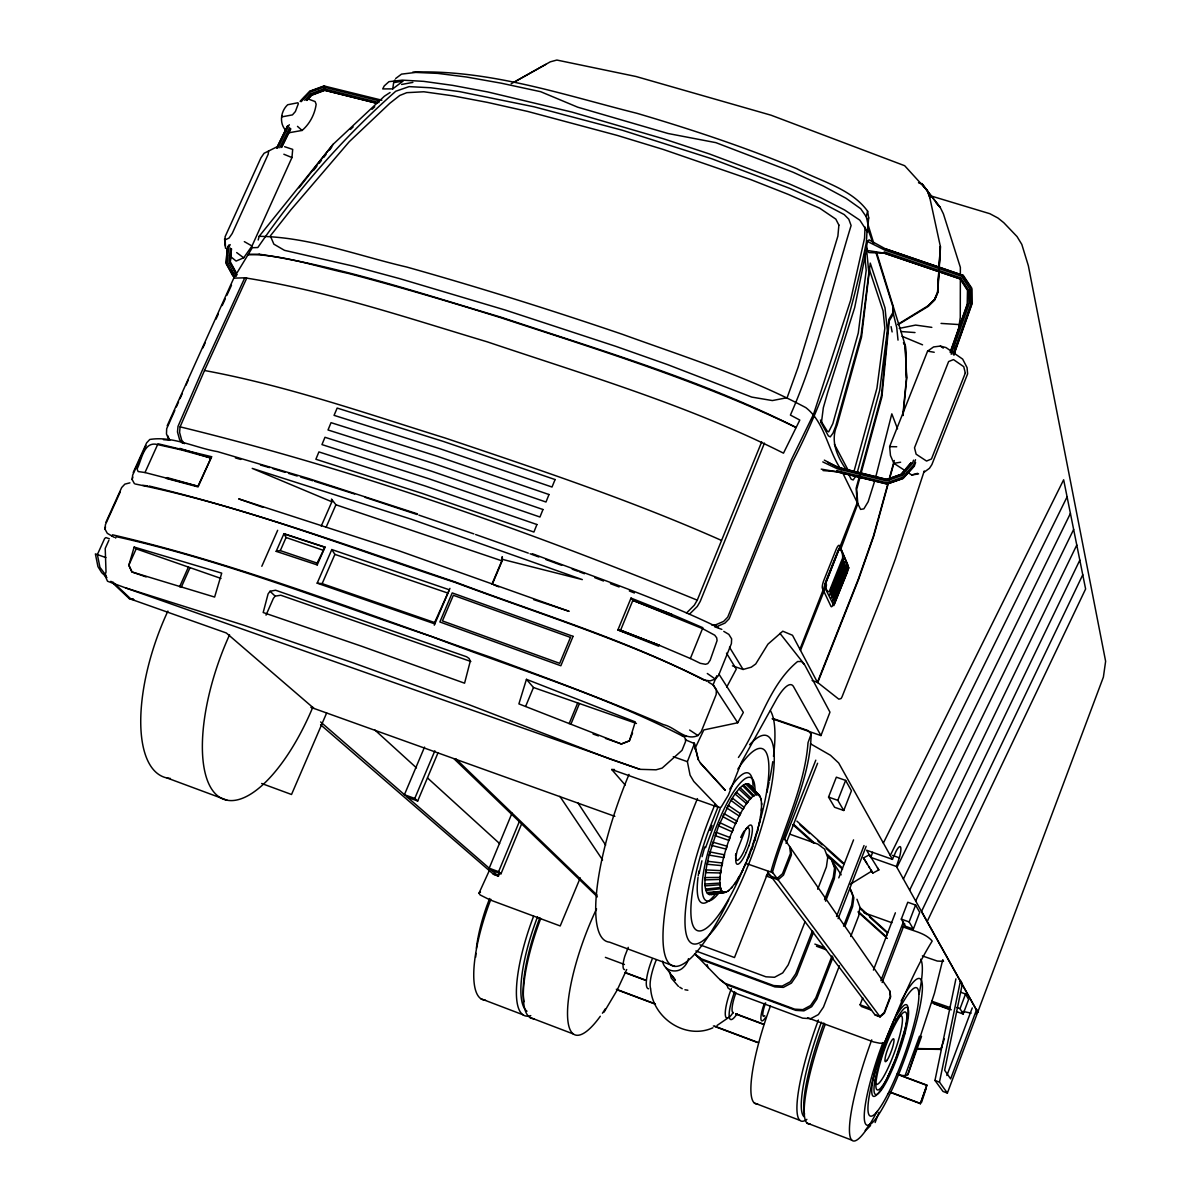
<?xml version="1.0" encoding="UTF-8"?>
<svg xmlns="http://www.w3.org/2000/svg" width="1201" height="1201" viewBox="0 0 1201 1201"><rect width="100%" height="100%" fill="white"/><g stroke="black" fill="none" stroke-linecap="round" stroke-linejoin="round"><path stroke-width="1.5" d="M960.35 278.512L960.26 317.454L958.218 331.701M960.35 274.804L960.365 267.388L943.416 213.898L940.263 207.458L921.978 184.083L918.495 182.762M968.246 294.29L968.306 290.762M492.395 583.986L502.138 560.912L502.243 556.648L502.438 559.381L491.96 584.166M392.742 88.874L393.643 82.644L403.146 81.037L392.742 88.874L382.714 88.919L384.245 85.917L388.959 81.668L402.305 80.137L423.758 81.368L452.552 85.346L487.696 91.937L571.946 112.083L663.898 138.926L709.251 153.893L789.297 183.888L820.748 197.73L844.618 209.995L859.856 220.173L867.527 231.958L868.638 217.726L867.617 211.181C851.059 188.407 820.598 181.396 796.698 168.68C744.59 147.047 690.98 129.243 636.89 113.299C563.569 94.909 489.182 69.373 412.799 72.12M865.065 227.064L864.555 238.203L850.563 300.46L813.527 414.3L791.339 459.818L727.731 617.149L723.618 621.397L715.391 624.97L711.803 625.06M738.435 757.456C759.482 726.845 768.295 685.651 797.599 661.526L801.622 661.526L804.7 664.904L829.966 712.163L820.959 735.567L772.123 718.753M761.419 810.495L761.584 808.483M230.307 248.067L229.121 261.383L236.252 273.783L230.187 262.689L231.373 249.388M685.306 739.741L694.433 743.584L687.392 761.659L690.065 775.125L693.788 781.446L718.573 807.372L721.065 807.252L728.406 795.047L741.587 762.019L776.822 698.667A52.469 12.46 -71 0 1 793.711 686.957L820.959 735.567M281.845 115.761L282.22 116.797L292.444 114.891L295.386 111.543L298.313 103.796L297.938 102.761L287.7 104.742C280.539 111.183 278.977 123.883 286.213 130.804M231.493 248.682L230.262 261.743L236.207 272.657M167.179 425.8L233.79 278.137L252.3 247.721L257.84 247.526C297.127 190.193 343.606 137.319 395.745 91.246L409.091 86.622L430.724 87.763L459.488 91.591L534.085 106.799L622.208 130.203L711.848 158.787L790.108 188.497L820.868 202.278L844.213 214.574L848.792 219.213L851.104 225.533C831.677 288.841 817.25 354.4 790.408 415.066L799.806 420.065L783.487 453.167C689.134 405.578 587.094 375.463 487.216 341.835C407.845 318.085 328.744 291.303 246.73 278.122L204.5 370.509L180.105 426.85L179.58 432.39L181.681 440.121L184.459 443.679M902.867 414.991L906.5 378.015L905.254 345.363L876.43 251.97M903.062 415.546L906.665 378.585L905.434 345.948L903.662 343.321M114.38 537.432L107.309 533.334L104.967 529.116L105.433 524.627L120.34 491.734M134.467 483.748L132.17 479.589L132.65 475.146L146.012 445.646M821.394 422.932L823.331 407.74L827.714 392.382L854.662 307.651L866.687 248.487M760.548 817.19L760.909 814.863M953.849 354.971L972.029 303.853L971.879 288.33L963.337 275.494L885.437 248.862L869.104 239.87L867.467 241.446L866.702 245.83L867.272 250.439L868.833 252.57L884.657 253.216L960.71 279.082L967.36 289.306M954.134 354.775L955.636 346.443M899.954 1075.21L905.059 1075.706L907.821 1074.715L934.483 993.152L942.77 959.734L943.521 961.37L937.29 961.04L922.368 955.921M947.379 1093.075L939.467 1082.116L960.53 980.556L962.346 983.829L944.647 1070.241L950.637 1078.873L976.653 1009.501L977.884 1011.722L947.379 1093.075L942.995 1091.439L934.978 1080.435L955.906 978.875M759.092 824.637L759.648 822.085M699.147 873.217L701.924 860.802M229.526 255.693L236.117 261.052L243.698 257.81L252 245.995L291.948 157.556L292.699 149.389L284.592 146.702M132.17 479.589L132.741 477.097M104.967 529.116L105.508 526.849M225.503 248.307L225.082 236.777L260.917 157.856L264.07 153.293L276.125 147.258M867.122 229.496L866.371 242.332C850.908 318.175 828.24 393.267 792.435 462.115L729.112 618.8L724.954 623.079L716.892 626.592L715.391 624.97M868.218 229.016L867.572 222.02L868.638 217.726M867.572 222.02L866.221 216.675L867.617 211.181M874.778 480.715L868.158 501.748L863.879 508.849L860.607 509.404L842.772 473.029M875.709 477.097L891.818 413.85L897.537 428.847M258.2 240.02L259.161 236.312L333.202 144.225L384.395 96.215L390.085 92.507M884.236 251.85L960.365 277.731L960.064 278.902L967.496 290.402L967.21 304.243L950.291 351.878M757.11 832.638L757.831 829.936M963.022 276.665L963.337 275.494L885.888 248.952M860.081 476.902L856.688 489.332L857.814 503.804L840.295 550.388M861.057 473.344L881.894 396.976L889.25 320.892L893.394 313.911L892.868 305.384M887.854 483.823L873.502 535.826L858.37 578.957L817.431 682.303L838.808 699.162L841.045 698.577L842.006 696.94L880.888 598.714L895.451 558.765L924.245 470.972M888.845 480.22L894.28 460.508M888.53 482.547L873.697 536.307L858.565 579.422L817.671 682.723M889.521 478.959L893.979 462.82M702.09 856.688L704.777 846.93M754.648 840.955L755.519 838.163M705.572 847.681L720.27 808.378M975.963 1013.809L977.719 1012.218L896.411 866.476L870.86 857.424L872.617 852.245M896.411 866.476L899.339 857.814A16.619 3.123 -70.7 0 0 895.901 851.509L892.448 859.361L866.642 850.248L870.86 857.424M747.322 863.879L772.408 872.587C784.418 827.564 810.255 780.86 811.155 734.051L808.033 730.568L773.024 718.528M764.376 1003.435L762.92 1007.609A16.904 3.543 -70 0 0 761.074 1019.889A16.904 3.543 -70 0 0 765.713 1017.202M950.321 352.554L967.751 303.508L967.976 289.426L960.365 277.731M953.789 345.092L956.897 336.34M913.556 460.163L912.295 463.691L901.786 475.566L886.638 480.925L837.277 468.78L822.775 461.905M951.192 354.28L969.387 303.102L969.447 288.405L961.461 276.23L884.747 250.063L867.467 241.446M915.507 459.728L913.631 464.997L902.567 477.262L886.773 482.787L836.752 470.567M953.024 354.235L971.159 303.237L971.069 287.955L962.692 275.314M953.999 353.755L971.489 304.574L971.399 289.306M915.597 462.505L914.351 466.033L903.062 478.448L886.999 484.048L836.737 471.798L821.229 469.126M751.781 849.347L752.772 846.57M907.821 1074.715L921.527 1036.403M811.155 734.051L808.018 742.728C804.745 786.655 783.112 828.615 771.147 870.89L772.408 872.587M882.915 1042.573L879.342 1052.391A77.93 13.031 -70.2 0 0 864.63 1121.284A77.93 13.031 -70.2 0 0 888.17 1097.699L893.109 1087.28A77.915 13.016 -70.2 0 0 922.128 992.717A77.915 13.016 -70.2 0 0 901.125 1000.943M905.059 1075.706L919.501 1036.253M748.808 845.834L746.211 852.41M746.677 860.727L751.736 847.14M854.091 471.032L876.94 388.208L884.837 328.233L883.095 310.939L868.563 267.087M857.274 472.443L879.672 390.52L887.344 330.8L885.002 307.846L870.26 263.094L861.552 336.986L837.097 425.139C830.011 441.007 837.112 456.365 846.24 469.696M956.431 1011.542L963.157 1014.004L968.622 999.472L965.544 994.008L960.455 992.161M946.868 1075.495L972.255 1007.909M926.902 1085.134L920.371 1103.659L926.902 1085.134L897.072 1073.994M916.588 1048.968L940.788 1049.419L944.406 1038.655M940.788 1049.419L942.094 1045.981M963.157 1014.004L960.034 1008.675L965.544 994.008M875.124 1122.545L878.982 1112.366M489.663 898.483L486.675 906.305A75.108 22.294 -69.4 0 0 476.377 948.22M871.506 1010.236L861.417 1006.513L860.096 1004.787L862.753 997.836M873.412 970.078L895.376 912.805M901.305 919.125L907.776 902.251L915.597 905.044L919.726 912.385L913.345 929.079L905.584 926.301L901.305 919.125L909.142 921.933L913.345 929.079M880.858 980.707L903.467 921.617M882.119 982.523L904.653 923.614M909.142 921.933L915.597 905.044M832.038 955.906L815.779 997.896L810.6 1005.507L802.868 1009.636L794.702 1009.155L725.074 983.334L718.753 978.455L696.01 955.125L702.57 960.184L774.885 986.907L783.382 987.387L791.414 983.094L796.818 975.167L813.557 932.171M843.552 926.151L851.674 905.164L852.905 896.231L849.903 888.32M833.029 957.227L816.815 999.142L811.651 1006.738L803.949 1010.852L795.783 1010.371L726.305 984.61L720 979.731M845.189 925.806L852.62 906.605L853.851 897.702L850.848 889.806M839.424 965.769L823.466 1007.099L818.361 1014.59L810.765 1018.643L802.733 1018.178L734.186 992.717L727.956 987.898L726.83 984.76M850.728 936.48L858.715 915.823L859.916 907.04L856.959 899.249M812.461 930.715L795.693 973.816L790.273 981.757L782.211 986.051L773.699 985.571L701.234 958.803L694.643 953.729M824.547 899.684L833.269 877.27L834.56 867.978L831.437 859.751L828.765 857.769M825.597 901.2L834.305 878.832L835.596 869.569L832.473 861.357L841.18 874.838M838.778 877.886L853.551 839.874M836.527 916.453L864.029 845.549M838.088 918.69L866.146 846.3M843.763 810.495L837.818 800.346L845.624 780.395L836.346 777.182L828.54 797.104L834.605 807.282L843.763 810.495L851.449 790.783L845.624 780.395M804.97 921.888L788.216 964.853L782.707 972.915L774.525 977.284L765.893 976.803L695.859 950.967M817.701 889.235L826.408 866.882L827.729 857.469L824.577 849.122L817.806 844.093L789.913 834.2M768.4 871.446L734.487 957.542L699.943 944.812M784.598 839.379L815.794 760.158M786.07 843.387L817.596 763.251M799.926 649.276L857.259 502.679L856.133 488.282L881.444 395.639L888.815 319.481L892.959 312.515L892.868 306.735L876.28 253.636M800.512 650.372L826.573 584.857M904.293 470.116L893.859 463.316L890.466 455.509L889.641 446.622L927.592 351.142L933.567 346.939L940.353 346.083L946.043 347.584L962.662 359.114L967.06 367.611L967.616 373.856L931.886 464.592L929.454 468.3L923.914 472.338M694.748 749.034L703.801 729.938L737.714 722.762L743.359 712.433L718.979 674.196M686.492 613.02L694.313 605.199L697.256 600.17L761.704 441.878M716.772 675.728L713.049 684.945L737.714 722.762M748.583 857.574L749.679 854.872M764.467 443.109L700.213 601.431L697.271 606.475L689.389 614.266M702.51 628.603L714.775 635.224L716.712 637.836L717.072 640.598L710.106 660.37L707.824 663.568L705.512 664.288L700.333 663.327L690.38 658.493L702.51 628.603L632.867 600.335L631.02 598.083L617.899 629.924L658.749 646.243M632.567 732.985L629.324 740.927L621.382 743.989L605.454 738.39M570.88 724.263L579.437 703.546M512.031 813.107L489.197 868.218L498.61 871.686L500.997 873.773L521.609 823.901M498.61 871.686L519.297 821.679M499.181 872.406L497.83 875.664L493.176 873.953M320.592 724.758L493.761 874.463L498.415 876.175L499.766 872.917M569.139 723.648L577.696 702.93M525.633 706.398L533.469 687.497L526.443 679.331L518.892 703.891L621.352 743.974L629.399 740.792L635.269 721.891L526.443 679.331M745.986 862.348L740.507 875.409A96.59 23.134 -70.4 0 1 691.971 895.255A96.455 23.104 -70.4 0 1 707.419 833.794L717.883 807.252M438.065 752.682L417.693 801.022L414.765 798.455L434.867 750.805M424.538 747.097L404.422 794.702L414.765 798.455M434.627 622.553L449.339 589.796L331.806 549.563L317.169 583.161L434.822 623.889L434.627 622.553L322.153 583.641L317.169 583.161M434.267 625.196L449.94 588.385M626.712 969.537L617.119 990.194L604.058 1012.128M326.642 712.989L291.528 794.492L261.653 783.487M317.229 564.92L324.991 547.116L283.946 533.679L276.185 551.349L317.229 564.92L317.094 563.104L280.313 550.628L286.063 537.508L283.946 533.679M322.153 583.641L334.884 554.382L331.806 549.563M321.252 526.068L331.866 501.793L331.506 499.061L335.92 504.78L502.138 560.912M326.041 527.389L335.92 504.78M317.019 563.299L324.991 547.116M266.022 615.152L273.363 598.413L275.149 596.146L280.779 595.231L470.867 661.481M261.818 566.287L277.656 530.302M174.836 410.337L166.669 428.757L166.474 434.011L168.876 439.626M176.322 406.974L178.544 401.96M180.03 398.612L182.252 393.583M185.975 385.206L188.197 380.177M179.61 586.794L188.407 567.067M181.216 587.364L190.013 567.638M158.007 443.754L211.601 456.71L198.06 486.93L166.338 478.418M115.641 538.063L116.272 536.682C223.881 560.432 327.062 601.581 431.429 636.485C515.92 668.987 603.788 695.154 684.255 736.964L685.651 739.246L685.516 741.678L682.018 750.325L662.156 768.085L656.061 769.811L639.908 769.331L610.423 759.197L468.87 704.642L353.319 662.907L243.413 625.09L125.745 587.95L107.52 581.239L104.862 575.354L106.018 572.096L105.223 548.407L108.856 540.36M134.167 547.071L221.72 573.147L214.619 597.062L132.005 571.976L128.867 565.131L134.167 547.071L136.193 548.857L128.777 565.281L131.93 571.946L146.102 576.93M157.616 444.595C143.58 440.692 141.628 460.448 137.064 469.006L138.13 471.543L144.991 472.533L157.616 444.595L179.73 449.504M105.958 522.21L121.691 487.516L124.874 484.123L129.918 482.847M133.221 472.488L146.642 442.839L149.78 439.476C172.644 435.738 195.298 447.883 217.561 451.636L307.951 478.328L417.468 513.878M745.175 865.381L746.331 862.843M202.804 348.02L205.131 342.931M215.985 319.166L218.312 314.077M222.185 305.579L225.293 298.794M226.839 295.401L231.493 285.222M580.248 877.886L560.206 925.956L489.918 899.864L480.1 894.925L478.989 893.169L489.753 869.629M628.258 947.349L624.79 956.236A16.694 4.279 -69.7 0 0 624.595 969.612M246.745 278.122L244.779 277.821L202.399 370.103L178.003 426.4L177.478 431.955L179.61 439.686L182.417 443.244M930.37 195.763L989.894 213.718L998.001 218.057L1003.781 222.695L1017.052 236.582L1021.811 244.404L1028.356 265.751L1105.626 661.286L1103.389 677.094L977.719 1012.218L927.142 921.602L1085.614 588.985L1063.651 479.769L883.351 843.057M1082.777 574.769L921.512 911.469L927.142 921.602M915.672 901.005L1079.834 560.116M393.643 82.644L394.979 79.882M909.637 890.181L1076.787 545.029M111.858 536.171L112.519 534.805C241.641 564.71 365.629 614.116 490.774 657.292C548.722 678.76 606.73 700.153 663.492 724.638C675.172 727.1 685.321 741.437 697.931 735.522L701.189 731.724L716.171 694.538L716.396 689.734L713.529 685.17L708.365 682.093M903.392 878.997L1073.649 529.461M896.952 867.422L1070.421 513.428M228.866 244.989L227.214 248.337L226.208 262.764L232.979 275.915L233.985 276.08L230.637 270.075M276.785 147.693L287.534 125.88M228.76 245.695L227.109 249.057L226.148 263.71L232.979 275.915M276.8 148.158L287.564 126.285M230.187 244.599L228.55 247.931L227.439 261.803L233.835 273.363L237.243 274.759M277.791 147.993L289.276 124.679M279.773 147.723L289.666 127.651M281.604 147.017L290.642 128.687M281.604 147.468L290.657 129.092M890.271 855.457L1067.088 496.869M741.617 872.572L742.818 870.26M726.68 687.182L736.288 669.107L726.5 653.149M738.045 878.892L739.231 876.895M856.088 475.611L853.205 479.95L851.209 479.244L848.717 474.47M734.547 884.191L735.703 882.555M865.215 1130.516L870.14 1123.716M270.045 591.267L268.078 593.94L263.184 612.525L361.591 646.228L464.577 683.189L470.297 661.075L469.066 658.448L466.573 656.752L275.584 590.231L270.045 591.267L275.149 596.146M887.149 1060.108L886.503 1060.963A12.175 2.057 -70.2 0 1 884.927 1060.243L885.227 1057.691A12.175 2.057 -70.2 0 1 887.269 1050.32L888.77 1046.371A12.175 2.057 -70.2 0 1 891.833 1040.321L892.478 1039.466A12.175 2.057 -70.2 0 1 893.934 1041.402L893.724 1042.813A12.175 2.057 -70.2 0 1 891.682 1050.154L890.196 1054.058A12.175 2.057 -70.2 0 1 887.134 1060.123M299.034 187.806L333.202 144.225M313.461 170.512L316.884 166.158M319.166 163.261L321.448 160.349M323.715 157.451L325.996 154.539M329.419 150.185L331.701 147.273M149.179 486.045C253.036 510.92 353.664 547.566 454.699 581.809C538.138 613.321 624.67 639.187 704.056 680.111L710.061 680.862L715.391 679.12L718.603 675.337L731.394 643.631L731.634 638.857L728.842 634.383L723.768 631.366M910.808 463.031L901.08 474.335L886.683 479.529L837.983 467.489L824.336 460.118M211.601 456.71L197.925 486.285L144.991 472.533M911.124 462.88L901.17 474.35L886.683 479.529M901.576 475.506L903.783 472.969M731.229 888.275L732.31 887.059M914.036 466.183L902.987 478.418L886.999 484.048L886.773 482.787M306.78 100.208L311.434 95.059L324.39 90.195L377.084 103.361M304.769 100.329L310.729 93.798L323.925 88.859L378.961 102.565M306.946 100.479L311.69 95.254L324.87 90.315L376.318 103.136M301.211 101.665L309.978 92.207L323.76 87.103L379.306 100.854M308.837 96.981L311.344 94.278M300.265 101.154L309.633 91.231L324 85.962L381.843 100.193M300.34 101.484L305.114 96.47M866.627 1129.586L870.56 1125.532M928.178 305.715L934.543 299.484L937.591 292.293L940.323 246.4L937.576 292.323L934.543 299.484L928.178 305.715L898.003 324.225M288.27 132.876L302.067 130.444C309.738 123.943 314.827 114.14 316.148 104.277L315.112 101.56L309.633 99.533M350.422 129.438L353.124 126.916M372.04 109.276L374.757 106.754M767.529 871.761L875.139 1015.055L880.138 1016.902L884.431 1013.149L890.662 996.815L889.926 991.245L783.683 837.938M728.196 891.037L729.172 890.271M395.654 78.5L401.509 74.132L415.696 72.42L437.629 73.381L466.483 77.014L501.222 83.184L540.66 91.696L577.711 107.189L668.086 133.506L715.886 142.649L792.81 172.118L823.06 185.9L846.029 198.27L860.667 208.689L866.221 216.675M478.989 893.169L480.49 892.118M716.982 1025.504L729.848 1016.677A26.482 5.84 -69.9 0 0 733.195 1012.398M850.428 884.221L871.641 871.175L869.149 867.122M897.958 324.765L928.343 306.315L934.708 300.085L937.741 292.924L940.488 247.031L929.649 197.009L927.277 190.539L904.668 165.708L771.057 115.206L636.02 76.504L556.874 60.05L550.268 61.836L516.115 81.037M511.176 83.755L545.764 64.404M864.6 859.826L863.429 857.934L869.434 854.797L878.832 869.929L872.812 873.082L871.446 870.905M224.677 240.05L229.046 238.068L232.198 233.534L268.243 154.088L268.574 150.966M316.509 92.372L325.111 89.174M309.888 91.441L324.51 86.097L324.961 87.433M712.493 894.22L711.532 894.535L726.38 892.088L708.995 894.385L724.008 892.433M907.265 472.068L911.739 474.98L917.594 473.329M732.43 665.834L743.089 669.467L751.301 667.171L755.729 663.973L767.934 644.171L782.782 631.201L792.495 635.269L817.431 682.303L812.116 680.502M712.899 1027.801C685.396 1040.216 652.548 1017.832 650.642 988.558A26.287 6.455 -69.7 0 1 656.001 960.545M276.185 551.349L280.388 550.433M899.264 328.398L915.597 325.081L931.826 327.363M401.614 84.46L412.874 82.404M893.859 463.316L900.63 462.22M911.739 474.98L918.57 473.9M259.161 236.312C309.543 237.047 357.973 255.708 406.659 267.012C479.184 287.399 551.064 310.008 622.373 334.298C684.24 356.742 747.622 376.619 805.886 407.664C825.087 422.662 827.789 450.39 841.165 469.741M233.79 278.137L244.779 277.821M625.211 785.049L611.714 769.511L614.492 769.511M916.273 1048.548L940.503 1048.998M889.641 446.622L896.727 446.757M941.044 323.414L959.284 324.585M900.795 331.521L915.012 332.557M823.015 470.552L837.232 471.738L887.194 483.943M163.441 439.671L169.851 440.227M142.814 485.339L147.588 485.865M135.488 484.048C244.824 506.342 349.506 547.866 455.389 582.53C539.624 614.041 626.457 640.749 706.939 681.132M133.836 599.584L131.164 599.254L112.819 581.975M110.867 581.284L129.228 598.578L133.236 599.059M971.129 1013.164L963.007 1011.407M867.272 250.439L884.191 253.156L960.71 279.082M684.93 989.759L687.873 990.225M927.592 351.142L934.228 352.268M204.515 370.509C286.469 385.626 365.509 413.249 444.925 437.945C538.078 469.246 631.516 500.487 721.411 540.39M180.105 426.85C356.787 469.921 529.071 531.307 697.256 600.17M714.505 626.682L721.846 629.399M681.703 735.417L686.417 736.438M886.878 479.439L838.478 467.429L827.654 462.295M502.438 559.381L582.335 579.603L411.342 519.222L252.225 468.39L331.866 501.793M324.87 90.315L323.925 88.859M179.685 449.444L210.595 457.956L179.85 448.408M235.411 457.911L240.785 459.443M260.527 465.057L269.489 467.609M167.014 477.578L197.88 486.24M272.957 468.66L285.072 472.338M288.54 473.389L297.202 476.016M300.655 477.067L312.785 480.745M314.512 481.271L354.67 494.031M283.871 533.875L324.916 547.311M365.149 497.364L417.107 514.523M533.574 599.599L569.124 611.339L397.906 550.418L238.684 498.865L263.109 507.392M949.991 1007.564L931.706 1001.184M418.849 515.094L473.87 533.89M334.884 554.382L447.267 592.874M286.063 537.508L322.769 550.118M136.178 548.842L220.999 578.447M533.469 687.497L636.47 723.452M828.54 797.104L837.818 800.346M109.381 538.784L105.898 537.568L104.652 538.513L97.371 554.592L99.938 567.307L106.273 575.804M105.898 557.579L95.374 553.886L97.942 566.602L101.68 572.637L106.934 577.576M673.266 756.705L687.392 761.659M593.099 734.036L598.428 735.913M475.626 534.52L528.29 553.121M892.523 855.397L899.339 857.814M125.745 587.95L639.908 769.331M129.228 598.578L226.313 632.972L313.971 708.425M611.714 769.511L718.573 807.372M310.864 707.329L614.852 816.35M767.244 874.433L770.351 875.559M770.862 876.205L777.092 878.441L782.497 873.743L790.483 853.431L789.642 846.525M771.868 877.541L778.083 879.778L783.487 875.094L791.444 854.812L790.603 847.921M766.148 875.994L772.363 878.216M863.909 912.685L891.893 922.743M902.386 926.511C912.19 931 924.95 932.441 932.186 941.074C912.535 972.795 899.189 1007.774 884.777 1042.033L883.335 1043.174L879.582 1043.189L873.547 1041.928L807.627 1017.817M702.87 627.718L671.779 614.357L632.867 600.335L620.602 630.225L617.899 629.924L659.319 645.312L690.41 658.523M532.358 553.736C594.78 576.975 658.148 598.383 718.168 627.462M814.863 944.091L824.456 947.589M407.379 797.254L417.693 801.022M816.5 946.238L826.063 949.721M956.627 1007.429L960.034 1008.675M931.916 1002.7L951.282 1009.771M933.973 1003.796L949.796 1009.591M530.046 553.766L538.829 556.979M545.855 559.546L561.663 565.326M572.201 569.184L577.471 571.121M860.096 1004.787L870.215 1008.51M491.599 870.32L500.997 873.773M874.808 1014.62L879.823 1016.466L884.116 1012.728L890.346 996.38L889.626 990.81M167.194 778.023L227.169 800.271M674.917 966.415L609.462 942.124A137.049 36.36 -70.3 0 1 629.039 774.39M605.379 957.362L624.445 964.463M934.978 1080.435L939.467 1082.116M625.105 972.45L646.153 980.301M735.643 1013.719L763.716 1024.213M625.631 972.915L644.922 980.121M736.093 1014.169L762.395 1023.988M900.9 1075.706L925.446 1084.878M616.323 989.264L654.95 1003.766M714.655 1026.179L758.537 1042.648M890.211 1092.069L920.071 1103.284M616.879 989.729L655.461 1004.216M713.364 1025.954L757.215 1042.408M890.542 1092.46L920.371 1103.659M579.227 571.751L584.437 573.733M594.84 577.696L603.502 580.999M610.438 583.641L619.1 586.944M480.88 998.722L522.9 1014.74M529.746 1017.352L573.312 1033.971M754.363 1102.998L799.851 1120.338M807.072 1123.085L851.824 1140.154M632.897 600.38L671.554 615.467M659.319 645.312L620.572 630.18L659.349 645.357M493.671 584.827L498.82 586.839M631.02 598.083L671.779 614.357M629.339 590.952L634.383 592.979M283.856 154.238L291.948 157.556M232.919 274.789L236.372 276.2M902.041 336.28L922.548 344.822M810.48 743.779L830.492 755.294L838.703 763.01L892.448 859.361M244.328 241.626L252 245.995M662.592 961.145C663.763 970.888 676.748 974.146 683.339 967.436A16.289 15.673 -49 0 0 688.503 958.653M679.706 987.177L682.213 988.738M689.644 730.043L697.931 735.522M940.353 346.083L943.265 348.11M707.299 673.491L715.391 679.12M236.672 252.57L243.698 257.81M320.637 721.966L498.415 876.175M297.488 126.36L302.067 130.444M793.906 824.562L814.698 843.192M827.174 854.361L842.411 868.023M792.84 824.622L813.557 843.192M828.75 856.808L842.562 869.179M796.879 821.094L844.138 863.594M799.941 824.877L809.639 833.599M817.956 841.075L822.1 844.813M826.258 848.552L842.892 863.519M858.265 911.454L886.113 936.525L887.644 932.516L860.006 907.536M858.19 912.22L887.344 938.461M859.931 908.316L866.822 914.546M869.584 917.039L886.128 931.976M374.922 730.043L416.492 767.889M427.571 777.993L499.631 843.597M678.445 986.411L671.224 978.004L669.573 971.879M878.832 869.929L877.436 867.768M454.278 759.047L597.392 896.862M455.78 758.762L597.092 895.135M863.429 857.934L867.272 864.074M936.179 202.969L940.263 207.458L921.993 184.083M700.393 762.935L725.344 790.378L700.768 763.596L698.066 759.197L694.088 742.788M921.047 1101.827L921.527 1102.428L926.361 1087.746M779.989 633.392L804.31 664.258M921.813 183.438L927.367 190.569L929.814 197.64M666.135 968.036L675.382 980.196L672.275 975.873M771.597 871.07L880.138 1016.902M903.422 342.735L905.254 345.363L906.47 377.985M559.861 796.353L602.572 859.946M964.883 279.473L966.745 282.295M577.981 802.974L605.664 845.099M867.482 228.055L872.962 243.007M864.795 860.066L869.494 867.647M820.403 420.05L827.249 431.144L828.69 431.85L832.833 423.638L858.28 333.007L866.191 270.42L864.615 253.606M729.502 647.234L743.089 669.467M870.755 869.719L872.812 873.082M869.434 854.797L870.635 856.763M820.778 422.031L828.375 435.888L830.266 436.879L832.984 433.201L835.776 425.935L861.087 335.364L868.848 272.792L866.612 249.898M834.395 444.25L847.771 469.456M167.645 435.573L169.101 439.011M893.394 313.911L896.757 327.723L898.018 340.123M868.218 225.263L873.697 243.067M707.119 964.583L707.959 967.646M694.433 743.584L698.427 759.843M761.074 798.965L761.329 800.211M891.082 326.597L892.118 331.941M224.572 238.864L225.293 246.1M761.644 803.124L761.689 804.79M895.916 1020.159A36.495 6.155 -70.2 0 1 895.391 1049.749A36.495 6.155 -70.2 0 1 875.124 1080.089M878.441 1062.119A36.495 6.155 -70.2 0 1 880.168 1056.28M880.648 1054.778A36.495 6.155 -70.2 0 1 886.098 1039.751M886.698 1038.34A36.495 6.155 -70.2 0 1 888.485 1034.166M889.085 1032.845A36.495 6.155 -70.2 0 1 893.769 1023.612M896.682 1015.19A48.701 8.197 -70.2 0 1 905.464 1027.531L895.916 1057.976L886.653 1079.354A48.701 8.197 -70.2 0 1 871.776 1092.325A48.701 8.197 -70.2 0 1 884.086 1042.708M748.793 845.894A20.747 4.879 -70.5 0 0 752.126 826.678A20.747 4.879 -70.5 0 0 744.86 831.092L737.294 850.203A20.747 4.879 -70.5 0 0 737.234 864.24A20.747 4.879 -70.5 0 0 746.211 852.425M729.773 789.027A68.967 16.634 -70.4 0 1 753.012 789.612M698.036 877.315A68.967 16.634 -70.4 0 0 713.995 895.871A68.787 16.589 -70.4 0 0 715.796 893.619M698.246 875.769A68.967 16.634 -70.4 0 1 699.012 870.89M717.943 894.16A65.485 15.718 -70.4 0 1 703.155 874.718A65.485 15.718 -70.4 0 1 732.445 793.651A65.485 15.718 -70.4 0 1 755.039 791.444M751.601 788.802A58.609 14.067 -70.4 0 0 730.914 800.391L718.633 825.868L709.115 855.067A58.609 14.067 -70.4 0 0 712.283 894.144M710.196 830.401A69.133 16.664 -70.4 0 1 712.043 825.462M740.702 837.457A17.324 4.083 -70.5 0 1 744.305 830.867M745.461 829.411A17.264 4.068 -70.5 0 1 749.379 832.263L749.154 834.41A17.324 4.083 -70.5 0 1 739.531 858.685L738.51 859.676A17.264 4.068 -70.5 0 1 735.567 857.694M735.567 855.923A17.264 4.068 -70.5 0 1 735.778 853.776M920.672 959.239A97.371 16.514 -70.2 0 1 919.095 994.143M877.135 1111.375A97.371 16.514 -70.2 0 1 868.954 1125.682M865.906 1130.261A97.371 16.514 -70.2 0 1 849.587 1125.397A97.371 16.514 -70.2 0 1 871.731 1039.856M806.877 1119.362A96.891 18.135 -70.1 0 1 818.361 1020.054M757.636 1103.974A96.47 19.531 -70 0 1 770.442 1005.988M810.09 1123.971A96.951 17.91 -70.1 0 1 825.162 1024.453M804.009 1116.69A92.057 17.144 -70.1 0 1 821.409 1022.171M804.55 1114.093A92.072 17.084 -70.1 0 1 823.886 1023.072M605.379 1008.75A94.819 24.981 -69.6 0 1 602.422 1013.239M600.305 1016.256A94.819 24.981 -69.6 0 1 567.563 1016.166A94.819 24.981 -69.6 0 1 596.567 908.902M530.767 1015.611A94.354 26.467 -69.5 0 1 533.604 916.198M534.13 1018.763A94.414 26.257 -69.5 0 1 540.615 918.81M485.489 1000.223A93.963 27.683 -69.4 0 1 490.849 899.324M526.984 1011.212A89.655 25.071 -69.5 0 1 537.553 916.798M524.056 1001.739A89.67 25.011 -69.5 0 1 539.88 917.669M475.701 957.122A75.108 22.294 -69.4 0 1 475.896 953.309M648.645 988.768A26.287 6.485 -69.7 0 1 652.173 959.134M764.767 1015.656A12.055 2.522 -70 0 1 762.815 1013.614A12.055 2.522 -70 0 1 765.653 1002.88M733.451 1012.788A19.261 4.219 -69.9 0 1 735.928 992.822M727.221 1018.163A26.482 5.84 -69.9 0 1 731.409 988.543M737.024 1013.839A26.497 5.81 -69.9 0 1 729.202 1016.571A26.497 5.81 -69.9 0 1 734.637 991.696M312.785 707.299A131.975 52.168 -69.8 0 1 216.976 795.272A131.975 52.168 -69.8 0 1 229.556 634.819M170.407 778.428A131.194 54.525 -69.8 0 1 167.9 611.069M757.411 830.011A96.59 23.134 -70.4 0 0 747.187 756.81A96.455 23.104 -70.4 0 0 737.864 769.045M756.885 831.708A96.59 23.134 -70.4 0 1 752.366 845.444M770.442 710.767A137.905 33.523 -70.4 0 1 773.489 756.375M772.768 761.689A137.905 33.523 -70.4 0 1 769.436 780.665M769.09 782.316A137.905 33.523 -70.4 0 1 766.838 792.465M728.767 899.669A137.905 33.523 -70.4 0 1 665.264 956.131A137.905 33.523 -70.4 0 1 697.436 798.605M749.604 744.725A110.402 26.437 -70.4 0 1 763.085 821.949A110.402 26.437 -70.4 0 1 692.617 943.701A110.402 26.437 -70.4 0 1 715.03 804.445M705.377 877.586L705.242 879.883L720.165 879.417L720.285 877.391L705.377 877.586M838.883 225.082L837.893 236.072L798.14 367.116L787.135 397.696L772.363 400.564L751.766 397.096L667.366 364.534L615.798 346.338L505.336 310.068L399.738 278.647L353.815 266.247L284.487 250.348L273.873 244.163L270.33 235.906L290.807 209.935L349.281 141.673L389.785 103.316L399.783 95.464L406.764 92.672L423.803 91.771L452.522 95.78L487.576 102.415L527.734 111.453L617.194 135.398L663.297 149.464L750.76 179.61L788.336 194.412L819.698 208.208L835.821 219.122L838.883 225.082M706.278 869.929L705.888 872.602L720.765 872.992L721.11 870.635L706.278 869.929M825.537 583.416C824.456 586.073 828.135 595.771 829.891 589.931L841.946 559.636C844.303 556.964 840.415 545.044 838.238 551.214L825.537 583.416M848.822 567.878L833.839 605.604L824.727 587.364A5.074 1.201 -71.7 0 1 825.838 581.239L837.998 550.689A5.074 1.201 -71.9 0 1 840.52 547.716L848.822 567.878M707.884 861.312L707.269 864.27L722.011 865.651L722.552 863.039L707.884 861.312M830.371 590.952L830.026 595.095L843.312 562.759L843.672 558.585L830.371 590.952M831.783 593.985L831.452 598.098L844.678 565.866L845.039 561.708L831.783 593.985M833.179 596.987L832.848 601.085L846.044 568.944L846.39 564.8L833.179 596.987M834.575 599.975L834.245 604.058L847.396 572.006L847.741 567.893L834.575 599.975M710.151 851.974L709.326 855.142L723.843 857.604L724.563 854.812L710.151 851.974M713.019 842.231L711.998 845.504L726.2 849.107L727.1 846.225L713.019 842.231M716.381 832.398L715.211 835.671L729.037 840.445L730.058 837.562L716.381 832.398M965.304 373.061L931.466 458.977L926.541 461.049L916.123 454.188L914.516 447.778L948.625 361.546L953.504 359.594L963.742 366.68L965.304 373.061M846.195 572.487L834.32 602.407A6.651 1.546 -71.6 0 1 831.002 606.43L822.43 588.34A6.786 1.606 -71.7 0 1 823.901 580.173L836.076 549.608A6.771 1.606 -71.9 0 1 839.439 545.644L847.666 564.47A6.636 1.546 -71.8 0 1 846.195 572.487M536.922 524.522L533.905 532.043L422.257 493.446L315.878 459.247L318.911 451.921L425.289 486.015L536.922 524.522M542.972 509.509L539.955 517.015L428.307 478.568L321.958 444.595L324.976 437.284L431.339 471.137L542.972 509.509M548.992 494.527L545.99 502.018L434.357 463.706L328.008 429.973L331.041 422.662L437.374 456.29L548.992 494.527M733.376 829.08L732.235 831.858L718.844 825.943L720.135 822.775L733.376 829.08M555.087 479.559L552.01 487.036L440.392 448.874L334.058 415.351L337.166 408.07L443.484 441.488L555.087 479.559M570.46 637.401L559.696 663.342L442.433 620.917L453.347 595.276L570.46 637.401M573.057 636.35L560.852 665.759L439.866 621.968L452.222 592.904L573.057 636.35M736.904 821.049L735.703 823.661L722.807 816.635L724.158 813.678L736.904 821.049M740.567 813.738L739.336 816.095L726.935 808.063L728.331 805.406L740.567 813.738M744.23 807.372L743.014 809.384L731.124 800.482L732.52 798.2L744.23 807.372M747.773 802.148L746.617 803.754L735.237 794.116L736.573 792.3L747.773 802.148M751.105 798.2L750.024 799.371L739.14 789.177L740.371 787.856L751.105 798.2M754.108 795.663L753.147 796.353L742.713 785.784L743.809 785.019L754.108 795.663M756.705 794.597L745.851 784.058L746.782 783.848L756.705 794.597M722.146 891.307L707.629 893.334L707.044 892.538L722.146 891.307M720.87 888.695L706.128 890.391L705.768 889.055L720.57 887.509L720.87 888.695M720.195 884.702L705.317 885.873L705.212 884.026L720.105 883.065L720.195 884.702M259.191 254.192L248.082 254.537C282.16 254.402 315.082 266.307 348.11 273.363C399.077 286.784 449.594 301.751 499.901 317.424C599.93 350.272 701.174 381.453 796.113 427.496C702.3 380.132 600.68 350.497 501.282 317.274C421.386 293.629 341.76 266.802 259.191 254.192M758.807 795.032L748.463 784.013L758.807 795.032M760.368 796.924L750.46 785.634L760.368 796.924M888.139 1076.216A41.404 6.951 -70.2 0 0 906.004 1012.578A41.404 6.951 -70.2 0 0 879.793 1064.116A41.404 6.951 -70.2 0 0 888.139 1076.216M904.863 1033.746A46.254 7.761 -70.2 0 0 897.702 1017.457A46.359 7.776 -70.2 0 0 885.737 1043.594A46.254 7.761 -70.2 0 0 877.18 1094.276A46.254 7.761 -70.2 0 0 904.863 1033.746M738.465 877.781A51.778 12.22 -70.4 0 0 759.693 796.053A51.778 12.22 -70.4 0 0 723.873 856.538A51.778 12.22 -70.4 0 0 738.465 877.781M887.959 1093.826A68.187 11.394 -70.2 0 0 917.684 988.708A68.187 11.394 -70.2 0 0 874.628 1073.033A68.187 11.394 -70.2 0 0 887.959 1093.826"/></g></svg>
